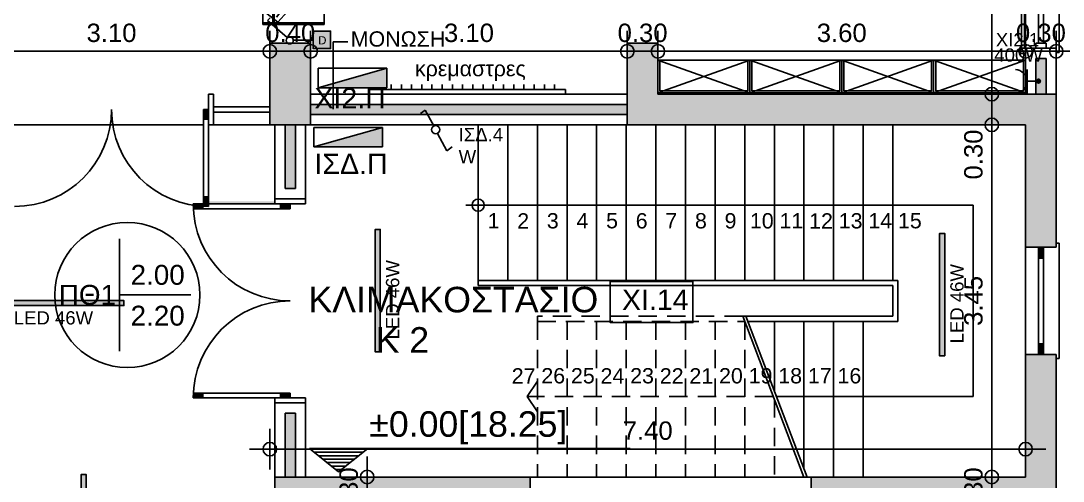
# Model space of a CAD drawing. Header units: metres. Extents: x -11 to 85, y -301 to 135.
# Drawn here: x 37.64 to 47.84, y -193.49 to -188.98 of the extents above; entities that cross this region are included whole.
import ezdxf
from ezdxf.enums import TextEntityAlignment as Align

# ---------------------------------------------------------------- set-up
doc = ezdxf.new("R2010")
doc.units = ezdxf.units.M
doc.header["$LTSCALE"] = 0.036
doc.header["$PDMODE"] = 2
doc.linetypes.add('HIDDEN', pattern=[0.375, 0.25, -0.125])
for name, color, linetype in [('arxitek isogeio', 252, 'Continuous'), ('DIMBLK', 252, 'Continuous'), ('electext', 20, 'Continuous'), ('Epipla', 252, 'Continuous'), ('hatch color', 252, 'Continuous'), ('HLEK-SYMBOL', 3, 'Continuous'), ('HLEK_FL001_SYMBOLS', 230, 'Continuous'), ('Parathira', 252, 'Continuous')]:
    doc.layers.add(name, color=color, linetype=linetype)
doc.styles.add('COMU-N', font='arial.ttf')
doc.styles.get("Standard").update_dxf_attribs({"font": 'arial.ttf'})
doc.styles.add('W4MS2', font='W4MS2.shx')
doc.dimstyles.new('CADWDOT', dxfattribs={"dimscale": 0.1, "dimtxt": 1.8, "dimasz": 0.08, "dimexe": 2, "dimexo": 0, "dimgap": 0.09, "dimtad": 0, "dimrnd": 0.001, "dimzin": 0, "dimdsep": 46, "dimtxsty": 'Standard', "dimblk1": 'ARTDIM', "dimblk2": 'ARTDIM', "dimsah": 1, "dimcen": 0.09, "dimdle": 0.05, "dimse1": 1, "dimse2": 1, "dimadec": 0, "dimazin": 0, "dimtfac": 1, "dimtmove": 0, "dimatfit": 3, "dimldrblk": 'ARTDIM', "dimfxl": 2, "dimtvp": 0.9999, "dimtolj": 1, "dimtzin": 0, "dimarcsym": 0})

# ---------------------------------------------------------------- blocks, each defined once
blk = doc.blocks.new('A$C7E7A7D1A')
at = {"layer": 'Parathira'}
for p, q in [((-0.33, 0.04), (-0.33, -1.09)), ((-0.3, 0.04), (-0.33, 0.04)), ((-0.175, 0), (-0.125, 0)), ((-0.175, -1.05), (-0.175, 0)), ((-0.125, 0), (-0.125, -1.05)), ((0, 0), (0, -1.05)), ((-0.165, 0), (-0.165, -0.105)), ((-0.155, 0), (-0.155, -0.105)), ((-0.145, 0), (-0.145, -0.105)), ((-0.135, 0), (-0.135, -0.105)), ((-0.125, -0.105), (-0.175, -0.105)), ((-0.125, -0.945), (-0.175, -0.945)), ((-0.165, -0.945), (-0.165, -1.05)), ((-0.155, -0.945), (-0.155, -1.05)), ((-0.145, -0.945), (-0.145, -1.05)), ((-0.135, -0.945), (-0.135, -1.05)), ((-0.33, -1.09), (-0.3, -1.09)), ((-0.125, -1.05), (-0.175, -1.05))]:
    blk.add_line(p, q, dxfattribs=at)
blk = doc.blocks.new('A$C52D13D70')
at = {"layer": 'Parathira'}
for p, q in [((-0.33, 0.04), (-0.33, -2.44)), ((-0.3, 0.04), (-0.33, 0.04)), ((-0.1, 0), (-0.2, 0)), ((-0.2, 0), (-0.2, -0.05)), ((-0.1, -0.05), (-0.1, 0)), ((0, 0), (0, -2.4)), ((-0.2, -0.05), (-0.1, -0.05)), ((-0.175, -0.05), (-0.175, -0.783)), ((-0.125, -0.05), (-0.125, -0.783)), ((-0.1, -0.783), (-0.2, -0.783)), ((-0.2, -0.783), (-0.2, -0.833)), ((-0.1, -0.833), (-0.1, -0.783)), ((-0.2, -0.833), (-0.1, -0.833)), ((-0.175, -0.833), (-0.175, -1.567)), ((-0.125, -0.833), (-0.125, -1.567)), ((-0.1, -1.567), (-0.2, -1.567)), ((-0.2, -1.567), (-0.2, -1.617)), ((-0.2, -1.617), (-0.1, -1.617)), ((-0.175, -1.617), (-0.175, -2.35)), ((-0.125, -1.617), (-0.125, -2.35)), ((-0.1, -1.617), (-0.1, -1.567)), ((-0.33, -2.44), (-0.3, -2.44)), ((-0.1, -2.35), (-0.2, -2.35)), ((-0.2, -2.35), (-0.2, -2.4)), ((-0.2, -2.4), (-0.1, -2.4)), ((-0.1, -2.4), (-0.1, -2.35))]:
    blk.add_line(p, q, dxfattribs=at)
blk = doc.blocks.new('ARTDIM')
at = {"layer": 'DIMBLK'}
for p, q in [((0, -24.9975), (0, 24.9975)), ((-24.9975, 0), (24.9975, 0))]:
    blk.add_line(p, q, dxfattribs=at)
blk.add_circle((0, 0), 8.25, dxfattribs=at)
blk = doc.blocks.new('*D1329')
at = {"layer": 'arxitek isogeio', "color": 0, "lineweight": -2}
for p, q in [((47.144, -189.705), (47.144, -189.989)), ((47.144, -189.997), (47.144, -190.571))]:
    blk.add_line(p, q, dxfattribs=at)
at = {"layer": 'Defpoints', "color": 0, "transparency": 16777216}
for p in [(47.486, -189.697), (47.144, -189.997), (47.486, -189.997)]:
    blk.add_point(p, dxfattribs=at)
at = {"layer": 'arxitek isogeio', "color": 0, "lineweight": -2, "xscale": 0.008, "yscale": 0.008, "zscale": 0.008}
for p, rotation in [((47.144, -189.697), 90), ((47.144, -189.997), 270)]:
    blk.add_blockref('ARTDIM', p, dxfattribs=dict(at, rotation=rotation))
at = {"layer": 'arxitek isogeio', "color": 0, "insert": (46.964, -190.288), "char_height": 0.18, "attachment_point": 5, "rotation": 90}
blk.add_mtext('\\A1;0.30', dxfattribs=at)
blk = doc.blocks.new('*D1330')
at = {"layer": 'arxitek isogeio', "color": 0, "lineweight": -2}
blk.add_line((47.144, -190.005), (47.144, -193.439), dxfattribs=at)
at = {"layer": 'Defpoints', "color": 0, "transparency": 16777216}
for p in [(47.486, -189.997), (47.144, -193.447), (47.486, -193.447)]:
    blk.add_point(p, dxfattribs=at)
at = {"layer": 'arxitek isogeio', "color": 0, "lineweight": -2, "xscale": 0.008, "yscale": 0.008, "zscale": 0.008}
for p, rotation in [((47.144, -189.997), 90), ((47.144, -193.447), 270)]:
    blk.add_blockref('ARTDIM', p, dxfattribs=dict(at, rotation=rotation))
at = {"layer": 'arxitek isogeio', "color": 0, "insert": (46.964, -191.722), "char_height": 0.18, "attachment_point": 5, "rotation": 90}
blk.add_mtext('\\A1;3.45', dxfattribs=at)
blk = doc.blocks.new('*D1331')
at = {"layer": 'arxitek isogeio', "color": 0, "lineweight": -2}
blk.add_line((47.144, -193.455), (47.144, -193.739), dxfattribs=at)
at = {"layer": 'Defpoints', "color": 0, "transparency": 16777216}
for p in [(47.586, -193.447), (47.144, -193.747), (47.586, -193.747)]:
    blk.add_point(p, dxfattribs=at)
at = {"layer": 'arxitek isogeio', "color": 0, "lineweight": -2, "xscale": 0.008, "yscale": 0.008, "zscale": 0.008}
for p, rotation in [((47.144, -193.447), 90), ((47.144, -193.747), 270)]:
    blk.add_blockref('ARTDIM', p, dxfattribs=dict(at, rotation=rotation))
at = {"layer": 'arxitek isogeio', "color": 0, "insert": (46.964, -193.597), "char_height": 0.18, "attachment_point": 5, "rotation": 90}
blk.add_mtext('\\A1;0.30', dxfattribs=at)
blk = doc.blocks.new('*D1335')
at = {"layer": 'arxitek isogeio', "color": 0, "lineweight": -2}
blk.add_line((40.082, -193.174), (47.466, -193.174), dxfattribs=at)
at = {"layer": 'Defpoints', "color": 0, "transparency": 16777216}
for p in [(40.074, -189.997), (47.474, -189.997), (47.474, -193.174)]:
    blk.add_point(p, dxfattribs=at)
at = {"layer": 'arxitek isogeio', "color": 0, "lineweight": -2, "xscale": 0.008, "yscale": 0.008, "zscale": 0.008, "rotation": 180}
blk.add_blockref('ARTDIM', (40.074, -193.174), dxfattribs=at)
at = {"layer": 'arxitek isogeio', "color": 0, "lineweight": -2, "xscale": 0.008, "yscale": 0.008, "zscale": 0.008}
blk.add_blockref('ARTDIM', (47.474, -193.174), dxfattribs=at)
at = {"layer": 'arxitek isogeio', "color": 0, "insert": (43.774, -192.994), "char_height": 0.18, "attachment_point": 5}
blk.add_mtext('\\A1;7.40', dxfattribs=at)
blk = doc.blocks.new('*D1337')
at = {"layer": 'arxitek isogeio', "color": 0, "lineweight": -2}
blk.add_line((47.144, -179.055), (47.144, -189.689), dxfattribs=at)
at = {"layer": 'Defpoints', "color": 0, "transparency": 16777216}
for p in [(46.4, -179.047), (46.4, -189.697), (47.144, -189.697)]:
    blk.add_point(p, dxfattribs=at)
at = {"layer": 'arxitek isogeio', "color": 0, "lineweight": -2, "xscale": 0.008, "yscale": 0.008, "zscale": 0.008}
for p, rotation in [((47.144, -179.047), 90), ((47.144, -189.697), 270)]:
    blk.add_blockref('ARTDIM', p, dxfattribs=dict(at, rotation=rotation))
at = {"layer": 'arxitek isogeio', "color": 0, "insert": (46.964, -184.372), "char_height": 0.18, "attachment_point": 5, "rotation": 90}
blk.add_mtext('\\A1;10.65', dxfattribs=at)
blk = doc.blocks.new('*D1358')
at = {"layer": 'arxitek isogeio', "color": 0, "lineweight": -2}
blk.add_line((36.982, -189.277), (40.066, -189.277), dxfattribs=at)
at = {"layer": 'Defpoints', "color": 0, "transparency": 16777216}
for p in [(40.074, -189.277), (36.974, -189.547), (40.074, -189.547)]:
    blk.add_point(p, dxfattribs=at)
at = {"layer": 'arxitek isogeio', "color": 0, "lineweight": -2, "xscale": 0.008, "yscale": 0.008, "zscale": 0.008, "rotation": 180}
blk.add_blockref('ARTDIM', (36.974, -189.277), dxfattribs=at)
at = {"layer": 'arxitek isogeio', "color": 0, "lineweight": -2, "xscale": 0.008, "yscale": 0.008, "zscale": 0.008}
blk.add_blockref('ARTDIM', (40.074, -189.277), dxfattribs=at)
at = {"layer": 'arxitek isogeio', "color": 0, "insert": (38.524, -189.097), "char_height": 0.18, "attachment_point": 5}
blk.add_mtext('\\A1;3.10', dxfattribs=at)
blk = doc.blocks.new('*D1360')
at = {"layer": 'arxitek isogeio', "color": 0, "lineweight": -2}
blk.add_line((41.027, -193.739), (41.027, -193.455), dxfattribs=at)
at = {"layer": 'Defpoints', "color": 0, "transparency": 16777216}
for p in [(41.027, -193.447), (41.231, -193.447), (41.231, -193.747)]:
    blk.add_point(p, dxfattribs=at)
at = {"layer": 'arxitek isogeio', "color": 0, "lineweight": -2, "xscale": 0.008, "yscale": 0.008, "zscale": 0.008}
for p, rotation in [((41.027, -193.447), 90), ((41.027, -193.747), 270)]:
    blk.add_blockref('ARTDIM', p, dxfattribs=dict(at, rotation=rotation))
at = {"layer": 'arxitek isogeio', "color": 0, "insert": (40.847, -193.597), "char_height": 0.18, "attachment_point": 5, "rotation": 90}
blk.add_mtext('\\A1;0.30', dxfattribs=at)
blk = doc.blocks.new('*D1394')
at = {"layer": 'arxitek isogeio', "color": 0, "lineweight": -2}
blk.add_line((40.082, -189.277), (40.466, -189.277), dxfattribs=at)
at = {"layer": 'Defpoints', "color": 0, "transparency": 16777216}
for p in [(40.074, -189.277), (40.474, -189.277), (40.474, -189.277)]:
    blk.add_point(p, dxfattribs=at)
at = {"layer": 'arxitek isogeio', "color": 0, "lineweight": -2, "xscale": 0.008, "yscale": 0.008, "zscale": 0.008, "rotation": 180}
blk.add_blockref('ARTDIM', (40.074, -189.277), dxfattribs=at)
at = {"layer": 'arxitek isogeio', "color": 0, "lineweight": -2, "xscale": 0.008, "yscale": 0.008, "zscale": 0.008}
blk.add_blockref('ARTDIM', (40.474, -189.277), dxfattribs=at)
at = {"layer": 'arxitek isogeio', "color": 0, "insert": (40.274, -189.097), "char_height": 0.18, "attachment_point": 5}
blk.add_mtext('\\A1;0.40', dxfattribs=at)
blk = doc.blocks.new('*D1395')
at = {"layer": 'arxitek isogeio', "color": 0, "lineweight": -2}
blk.add_line((40.482, -189.277), (43.566, -189.277), dxfattribs=at)
at = {"layer": 'Defpoints', "color": 0, "transparency": 16777216}
for p in [(43.574, -189.277), (40.474, -189.697), (43.574, -189.697)]:
    blk.add_point(p, dxfattribs=at)
at = {"layer": 'arxitek isogeio', "color": 0, "lineweight": -2, "xscale": 0.008, "yscale": 0.008, "zscale": 0.008, "rotation": 180}
blk.add_blockref('ARTDIM', (40.474, -189.277), dxfattribs=at)
at = {"layer": 'arxitek isogeio', "color": 0, "lineweight": -2, "xscale": 0.008, "yscale": 0.008, "zscale": 0.008}
blk.add_blockref('ARTDIM', (43.574, -189.277), dxfattribs=at)
at = {"layer": 'arxitek isogeio', "color": 0, "insert": (42.024, -189.097), "char_height": 0.18, "attachment_point": 5}
blk.add_mtext('\\A1;3.10', dxfattribs=at)
blk = doc.blocks.new('*D1396')
at = {"layer": 'arxitek isogeio', "color": 0, "lineweight": -2}
blk.add_line((43.582, -189.277), (43.866, -189.277), dxfattribs=at)
at = {"layer": 'Defpoints', "color": 0, "transparency": 16777216}
for p in [(43.874, -189.277), (43.574, -189.697), (43.874, -189.697)]:
    blk.add_point(p, dxfattribs=at)
at = {"layer": 'arxitek isogeio', "color": 0, "lineweight": -2, "xscale": 0.008, "yscale": 0.008, "zscale": 0.008, "rotation": 180}
blk.add_blockref('ARTDIM', (43.574, -189.277), dxfattribs=at)
at = {"layer": 'arxitek isogeio', "color": 0, "lineweight": -2, "xscale": 0.008, "yscale": 0.008, "zscale": 0.008}
blk.add_blockref('ARTDIM', (43.874, -189.277), dxfattribs=at)
at = {"layer": 'arxitek isogeio', "color": 0, "insert": (43.724, -189.097), "char_height": 0.18, "attachment_point": 5}
blk.add_mtext('\\A1;0.30', dxfattribs=at)
blk = doc.blocks.new('*D1397')
at = {"layer": 'arxitek isogeio', "color": 0, "lineweight": -2}
blk.add_line((43.882, -189.277), (47.466, -189.277), dxfattribs=at)
at = {"layer": 'Defpoints', "color": 0, "transparency": 16777216}
for p in [(47.474, -189.277), (43.874, -189.697), (47.474, -189.697)]:
    blk.add_point(p, dxfattribs=at)
at = {"layer": 'arxitek isogeio', "color": 0, "lineweight": -2, "xscale": 0.008, "yscale": 0.008, "zscale": 0.008, "rotation": 180}
blk.add_blockref('ARTDIM', (43.874, -189.277), dxfattribs=at)
at = {"layer": 'arxitek isogeio', "color": 0, "lineweight": -2, "xscale": 0.008, "yscale": 0.008, "zscale": 0.008}
blk.add_blockref('ARTDIM', (47.474, -189.277), dxfattribs=at)
at = {"layer": 'arxitek isogeio', "color": 0, "insert": (45.674, -189.097), "char_height": 0.18, "attachment_point": 5}
blk.add_mtext('\\A1;3.60', dxfattribs=at)
blk = doc.blocks.new('*D1398')
at = {"layer": 'arxitek isogeio', "color": 0, "lineweight": -2}
blk.add_line((47.482, -189.277), (47.766, -189.277), dxfattribs=at)
at = {"layer": 'Defpoints', "color": 0, "transparency": 16777216}
for p in [(47.774, -189.277), (47.474, -189.697), (47.774, -189.697)]:
    blk.add_point(p, dxfattribs=at)
at = {"layer": 'arxitek isogeio', "color": 0, "lineweight": -2, "xscale": 0.008, "yscale": 0.008, "zscale": 0.008, "rotation": 180}
blk.add_blockref('ARTDIM', (47.474, -189.277), dxfattribs=at)
at = {"layer": 'arxitek isogeio', "color": 0, "lineweight": -2, "xscale": 0.008, "yscale": 0.008, "zscale": 0.008}
blk.add_blockref('ARTDIM', (47.774, -189.277), dxfattribs=at)
at = {"layer": 'arxitek isogeio', "color": 0, "insert": (47.624, -189.097), "char_height": 0.18, "attachment_point": 5}
blk.add_mtext('\\A1;0.30', dxfattribs=at)
blk = doc.blocks.new('gr.d')
at = {"layer": 'Epipla'}
for p, q in [((-25.301, 44.792), (-25.301, 43.582)), ((-24.702, 44.792), (-25.301, 44.792)), ((-24.702, 44.777), (-25.301, 44.777)), ((-25.038, 44.561), (-24.85, 44.77)), ((-24.85, 44.77), (-24.653, 44.616)), ((-24.814, 44.777), (-24.814, 43.597)), ((-24.798, 44.777), (-24.798, 43.597)), ((-24.702, 43.992), (-24.702, 44.792)), ((-24.702, 43.582), (-24.702, 44.792)), ((-24.653, 44.616), (-24.809, 44.383)), ((-25.143, 44.491), (-25.106, 44.538)), ((-25.106, 44.538), (-25.054, 44.573)), ((-24.814, 44.311), (-25.106, 44.538)), ((-25.054, 44.573), (-24.793, 44.371)), ((-25.336, 44.331), (-25.213, 44.489)), ((-25.296, 44.351, 0), (-25.234, 44.43, 0)), ((-25.259, 44.398, 0), (-25.038, 44.226, 0)), ((-25.247, 44.414, 0), (-25.026, 44.242, 0)), ((-25.234, 44.43, 0), (-25.013, 44.258, 0)), ((-25.222, 44.445, 0), (-25.213, 44.457, 0)), ((-25.222, 44.445, 0), (-24.875, 44.176, 0)), ((-25.213, 44.489), (-24.834, 44.195)), ((-25.213, 44.457, 0), (-24.865, 44.187, 0)), ((-24.851, 44.264), (-25.143, 44.491)), ((-24.957, 44.037), (-25.336, 44.331)), ((-25.296, 44.351, 0), (-25.075, 44.179, 0)), ((-25.283, 44.366, 0), (-25.062, 44.195, 0)), ((-25.271, 44.382, 0), (-25.05, 44.21, 0)), ((-24.851, 44.264), (-24.814, 44.311)), ((-24.814, 44.311), (-24.793, 44.371)), ((-25.945, 44.204), (-26.095, 44.174)), ((-25.945, 44.174), (-25.945, 44.204)), ((-25.945, 44.204), (-25.865, 44.204)), ((-25.865, 44.204), (-25.715, 44.174)), ((-25.865, 44.204), (-25.865, 44.174)), ((-25.075, 44.179, 0), (-25.013, 44.258, 0)), ((-25.041, 44.178, 0), (-25.028, 44.194, 0)), ((-25.028, 44.194, 0), (-25.009, 44.178, 0)), ((-25.026, 44.217, 0), (-25.001, 44.249, 0)), ((-25.026, 44.217, 0), (-24.986, 44.186, 0)), ((-25.014, 44.233, 0), (-24.974, 44.202, 0)), ((-25.011, 44.13, 0), (-24.95, 44.209, 0)), ((-25.001, 44.249, 0), (-24.962, 44.218, 0)), ((-24.986, 44.186, 0), (-24.962, 44.218, 0)), ((-24.962, 44.193, 0), (-24.899, 44.144, 0)), ((-24.834, 44.195), (-24.957, 44.037)), ((-24.95, 44.209, 0), (-24.887, 44.16, 0)), ((-26.095, 44.174), (-25.715, 44.174)), ((-26.095, 44.124), (-26.095, 44.174)), ((-25.715, 44.124), (-26.095, 44.124)), ((-25.945, 44.08), (-25.945, 44.124)), ((-25.865, 44.124), (-25.865, 44.08)), ((-25.715, 44.174), (-25.715, 44.124)), ((-25.063, 44.17, 0), (-25.05, 44.186, 0)), ((-25.063, 44.17, 0), (-25.023, 44.139, 0)), ((-25.05, 44.186, 0), (-25.041, 44.178, 0)), ((-25.023, 44.139, 0), (-25.011, 44.155, 0)), ((-25.021, 44.163, 0), (-25.009, 44.178, 0)), ((-25.021, 44.163, 0), (-25.011, 44.155, 0)), ((-25.011, 44.13, 0), (-24.948, 44.081, 0)), ((-24.999, 44.146, 0), (-24.936, 44.097, 0)), ((-24.987, 44.161, 0), (-24.924, 44.112, 0)), ((-24.975, 44.177, 0), (-24.911, 44.128, 0)), ((-24.948, 44.081, 0), (-24.887, 44.16, 0)), ((-24.875, 44.176, 0), (-24.865, 44.187, 0)), ((-26.145, 44.02), (-26.195, 44.02)), ((-26.195, 43.72), (-26.195, 44.02)), ((-26.145, 43.72), (-26.145, 44.02)), ((-26.085, 44.08), (-25.725, 44.08)), ((-25.665, 44.02), (-25.615, 44.02)), ((-25.665, 44.02), (-25.665, 43.72)), ((-25.615, 43.72), (-25.615, 44.02)), ((-26.145, 43.72), (-26.195, 43.72)), ((-25.665, 43.72), (-25.615, 43.72)), ((-26.486, 43.597), (-25.286, 43.597)), ((-26.486, 42.997), (-26.486, 43.597)), ((-26.471, 42.997), (-26.471, 43.597)), ((-26.171, 43.582), (-26.471, 43.582)), ((-26.176, 43.597), (-26.464, 43.597)), ((-26.464, 43.597), (-26.464, 43.582)), ((-26.464, 43.582), (-26.176, 43.582)), ((-26.176, 43.582), (-26.176, 43.597)), ((-26.171, 43.597), (-26.156, 43.597)), ((-26.171, 43.597), (-26.171, 43.11)), ((-26.156, 43.597), (-26.156, 43.11)), ((-25.725, 43.66), (-26.085, 43.66)), ((-25.301, 42.997), (-25.301, 43.597)), ((-25.301, 43.597), (-24.702, 43.597)), ((-25.301, 43.597), (-24.702, 43.597)), ((-25.301, 43.597), (-25.301, 42.997)), ((-25.301, 43.582), (-24.702, 43.582)), ((-25.286, 42.997), (-25.286, 43.597)), ((-25.286, 43.597), (-25.286, 42.997)), ((-25.286, 43.582), (-24.702, 43.582)), ((-26.171, 43.132), (-26.471, 43.132)), ((-25.301, 43.11), (-26.471, 43.11)), ((-25.301, 43.094), (-26.471, 43.094)), ((-25.286, 42.997), (-26.486, 42.997))]:
    blk.add_line(p, q, dxfattribs=at)
at = {"layer": 'Epipla', "extrusion": (0.107822, 0.138841, 0.984428)}
for p, q in [((-24.834, 44.72, 0.295), (-24.938, 44.589, 0.325)), ((-24.803, 44.696, 0.295), (-24.906, 44.564, 0.325)), ((-24.768, 44.67, 0.295), (-24.871, 44.538, 0.325)), ((-24.739, 44.647, 0.295), (-24.843, 44.515, 0.325)), ((-24.708, 44.622, 0.295), (-24.811, 44.49, 0.325))]:
    blk.add_line(p, q, dxfattribs=at)
at = {"layer": 'Epipla'}
for centre, radius, start, end in [((-26.085, 44.02), 0.06, 90, 180), ((-25.725, 44.02), 0.06, 0, 90), ((-26.085, 43.72), 0.06, 180, 270), ((-25.725, 43.72), 0.06, 270, 0), ((-25.301, 43.597), 0.6, 270, 0), ((-25.301, 43.597), 0.502, 271.7106, 358.2894), ((-25.301, 43.597), 0.5, 271.9761, 358.2894)]:
    blk.add_arc(centre, radius, start, end, dxfattribs=at)
for points in [[(-25.008, 44.411, 0.03), (-24.992, 44.399, 0.03), (-24.992, 44.399, 0.015), (-25.008, 44.411, 0.015)], [(-24.977, 44.387, 0.03), (-24.961, 44.375, 0.03), (-24.961, 44.375, 0.015), (-24.977, 44.387, 0.015)], [(-24.945, 44.362, 0.03), (-24.929, 44.35, 0.03), (-24.929, 44.35, 0.015), (-24.945, 44.362, 0.015)], [(-24.898, 44.326, 0.03), (-24.882, 44.313, 0.03), (-24.882, 44.313, 0.015), (-24.898, 44.326, 0.015)]]:
    blk.add_3dface(points, dxfattribs=at)
blk = doc.blocks.new('b3')
at = {"layer": 'Epipla'}
for p, q in [((-23.079, 40.189), (-22.759, 41.089)), ((-23.079, 41.089), (-22.759, 40.189)), ((-22.759, 41.089), (-23.079, 41.089)), ((-23.079, 41.089), (-23.079, 40.189)), ((-22.779, 41.069), (-23.079, 41.069)), ((-22.779, 40.209), (-22.779, 41.069)), ((-22.759, 40.189), (-22.759, 41.089)), ((-23.079, 40.209), (-22.779, 40.209)), ((-23.079, 39.289), (-22.759, 40.189)), ((-23.079, 40.189), (-22.759, 39.289)), ((-22.759, 40.189), (-23.079, 40.189)), ((-23.079, 40.189), (-23.079, 39.289)), ((-23.079, 40.189), (-22.759, 40.189)), ((-22.779, 40.169), (-23.079, 40.169)), ((-22.779, 39.309), (-22.779, 40.169)), ((-22.759, 39.289), (-22.759, 40.189)), ((-23.079, 39.309), (-22.779, 39.309)), ((-23.079, 38.389), (-22.759, 39.289)), ((-23.079, 39.289), (-22.759, 38.389)), ((-22.759, 39.289), (-23.079, 39.289)), ((-23.079, 39.289), (-23.079, 38.389)), ((-23.079, 39.289), (-22.759, 39.289)), ((-22.779, 39.269), (-23.079, 39.269)), ((-22.779, 38.409), (-22.779, 39.269)), ((-22.759, 38.389), (-22.759, 39.289)), ((-23.079, 38.409), (-22.779, 38.409)), ((-23.079, 37.489), (-22.759, 38.389)), ((-23.079, 38.389), (-22.759, 37.489)), ((-22.759, 38.389), (-23.079, 38.389)), ((-23.079, 38.389), (-23.079, 37.489)), ((-23.079, 38.389), (-22.759, 38.389)), ((-22.759, 37.489), (-22.759, 38.389)), ((-22.779, 38.369), (-23.079, 38.369)), ((-22.779, 37.509), (-22.779, 38.369)), ((-23.079, 37.509), (-22.779, 37.509)), ((-23.079, 37.489), (-22.759, 37.489))]:
    blk.add_line(p, q, dxfattribs=at)
blk = doc.blocks.new('A$C074263FA')
at = {"layer": 'Epipla'}
for p, q in [((0.05, -0.01), (2.45, -0.01)), ((0.05, -0.04), (2.45, -0.04))]:
    blk.add_line(p, q, dxfattribs=at)
for points in [[(0, -0.05), (0, 0), (0.05, 0), (0.05, -0.05)], [(2.5, -0.05), (2.5, 0), (2.45, 0), (2.45, -0.05)]]:
    blk.add_lwpolyline(points, close=True, dxfattribs=at)
blk = doc.blocks.new('A$C0F035EE8')
at = {"layer": 'Parathira'}
for p, q in [((-0.3, 0), (-0.3, -0.05)), ((0, -0.05), (0, 0)), ((-1.1, -0.05), (-0.15, -0.05)), ((-1.005, -0.059), (-1.1, -0.059)), ((-1.005, -0.069), (-1.1, -0.069)), ((-1.005, -0.079), (-1.1, -0.079)), ((-1.005, -0.088), (-1.099, -0.088)), ((-0.15, -0.098), (-1.099, -0.098)), ((-1.005, -0.098), (-1.005, -0.05)), ((-0.3, -0.05), (0, -0.05)), ((-0.245, -0.098), (-0.245, -0.05)), ((-0.15, -0.059), (-0.245, -0.059)), ((-0.15, -0.069), (-0.245, -0.069)), ((-0.15, -0.079), (-0.245, -0.079)), ((-0.15, -0.088), (-0.245, -0.088)), ((-0.15, -0.05), (-0.15, -0.098)), ((-1.005, -1.922), (-1.1, -1.922)), ((-1.005, -1.931), (-1.1, -1.931)), ((-0.15, -1.903), (-1.099, -1.903)), ((-1.005, -1.912), (-1.099, -1.912)), ((-1.005, -1.903), (-1.005, -1.95)), ((-0.245, -1.903), (-0.245, -1.95)), ((-0.15, -1.912), (-0.245, -1.912)), ((-0.15, -1.922), (-0.245, -1.922)), ((-0.15, -1.931), (-0.245, -1.931)), ((-0.15, -1.95), (-0.15, -1.903)), ((-1.005, -1.941), (-1.1, -1.941)), ((-1.1, -1.95), (-0.15, -1.95)), ((-0.3, -2), (-0.3, -1.95)), ((-0.3, -1.95), (0, -1.95)), ((-0.15, -1.941), (-0.245, -1.941)), ((0, -1.95), (0, -2))]:
    blk.add_line(p, q, dxfattribs=at)
for centre, start, end in [((-0.15, -0.05), 180, 270), ((-0.15, -1.95), 90, 180)]:
    blk.add_arc(centre, 0.95, start, end, dxfattribs=at)
blk = doc.blocks.new('gJ6_a28')
at = {"layer": 'HLEK-SYMBOL', "color": 0, "linetype": 'Continuous'}
for p, q in [((-0.67, 0), (-0.67, 0.19)), ((-0.67, 0.19), (0, 0.19)), ((-0.67, 0), (0, 0.19)), ((0, 0.19), (0, 0)), ((-0.67, 0), (0, 0))]:
    blk.add_line(p, q, dxfattribs=at)
at = {"layer": 'HLEK-SYMBOL', "color": 0}
blk.add_solid([(-0.67, 0.19), (0, 0.19), (-0.67, 0)], dxfattribs=at)
at = {"layer": 'HLEK-SYMBOL', "color": 0, "style": 'W4MS2', "flags": 8}
blk.add_attdef('NODE_NUMBER', (0.018, 0.091), '', height=0.1, dxfattribs=at)
blk.add_attdef('NODE_NUMBER', (0.018, 0.091), '', height=0.1, dxfattribs=at)
blk = doc.blocks.new('gJ6_a14')
at = {"linetype": 'Continuous'}
for p, q in [((-0.1176, 0.1119), (0.113, 0.1119)), ((0, 0.1119), (0, 0))]:
    blk.add_line(p, q, dxfattribs=at)
blk.add_arc((-0.0023, 0.2279), 0.1153, 180, 358.95657, dxfattribs=at)
blk = doc.blocks.new('*X1779')
at = {"color": 0}
for p, q in [((15.598, 2.587), (15.737, 2.727)), ((15.598, 2.622), (15.702, 2.727)), ((15.601, 2.607), (15.609, 2.616)), ((15.604, 2.646), (15.605, 2.647)), ((15.605, 2.559), (15.765, 2.719)), ((15.609, 2.652), (15.618, 2.66)), ((15.614, 2.621), (15.623, 2.63)), ((15.617, 2.536), (15.789, 2.707)), ((15.623, 2.665), (15.631, 2.674)), ((15.627, 2.634), (15.636, 2.643)), ((15.633, 2.516), (15.808, 2.691)), ((15.636, 2.678), (15.645, 2.687)), ((15.64, 2.647), (15.649, 2.656)), ((15.645, 2.616), (15.654, 2.625)), ((15.649, 2.691), (15.658, 2.7)), ((15.653, 2.501), (15.824, 2.672)), ((15.654, 2.66), (15.662, 2.669)), ((15.658, 2.63), (15.667, 2.638)), ((15.662, 2.705), (15.671, 2.714)), ((15.667, 2.674), (15.676, 2.683)), ((15.671, 2.643), (15.68, 2.652)), ((15.676, 2.718), (15.678, 2.721)), ((15.676, 2.489), (15.836, 2.648)), ((15.676, 2.612), (15.685, 2.621)), ((15.68, 2.687), (15.689, 2.696)), ((15.685, 2.656), (15.693, 2.665)), ((15.689, 2.625), (15.698, 2.634)), ((15.693, 2.7), (15.702, 2.709)), ((15.698, 2.669), (15.707, 2.678)), ((15.702, 2.638), (15.711, 2.647)), ((15.705, 2.482), (15.843, 2.62)), ((15.707, 2.714), (15.715, 2.722)), ((15.707, 2.607), (15.715, 2.616)), ((15.711, 2.683), (15.72, 2.691)), ((15.715, 2.652), (15.724, 2.66)), ((15.72, 2.727), (15.721, 2.728)), ((15.72, 2.621), (15.729, 2.63)), ((15.724, 2.696), (15.733, 2.705)), ((15.729, 2.665), (15.738, 2.674)), ((15.733, 2.634), (15.742, 2.643)), ((15.738, 2.709), (15.746, 2.718)), ((15.742, 2.678), (15.751, 2.687)), ((15.746, 2.647), (15.755, 2.656)), ((15.751, 2.722), (15.752, 2.724)), ((15.751, 2.616), (15.76, 2.625)), ((15.755, 2.691), (15.764, 2.7)), ((15.76, 2.66), (15.768, 2.669)), ((15.764, 2.63), (15.773, 2.638)), ((15.768, 2.705), (15.777, 2.714)), ((15.773, 2.674), (15.782, 2.683)), ((15.777, 2.643), (15.786, 2.652)), ((15.782, 2.612), (15.791, 2.621)), ((15.786, 2.687), (15.795, 2.696)), ((15.791, 2.656), (15.799, 2.665)), ((15.795, 2.625), (15.804, 2.634)), ((15.804, 2.669), (15.813, 2.678)), ((15.808, 2.638), (15.817, 2.647)), ((15.813, 2.607), (15.822, 2.616)), ((15.822, 2.652), (15.83, 2.66)), ((15.826, 2.621), (15.835, 2.63)), ((15.839, 2.634), (15.84, 2.635)), ((15.605, 2.577), (15.614, 2.585)), ((15.611, 2.547), (15.618, 2.554)), ((15.618, 2.59), (15.627, 2.599)), ((15.623, 2.559), (15.631, 2.568)), ((15.627, 2.528), (15.636, 2.537)), ((15.631, 2.603), (15.64, 2.612)), ((15.636, 2.572), (15.645, 2.581)), ((15.64, 2.541), (15.649, 2.55)), ((15.645, 2.51), (15.654, 2.519)), ((15.649, 2.585), (15.658, 2.594)), ((15.654, 2.554), (15.662, 2.563)), ((15.658, 2.523), (15.667, 2.532)), ((15.662, 2.599), (15.671, 2.607)), ((15.664, 2.494), (15.671, 2.501)), ((15.667, 2.568), (15.676, 2.577)), ((15.671, 2.537), (15.68, 2.546)), ((15.676, 2.506), (15.685, 2.515)), ((15.68, 2.581), (15.689, 2.59)), ((15.685, 2.55), (15.693, 2.559)), ((15.689, 2.519), (15.698, 2.528)), ((15.693, 2.594), (15.702, 2.603)), ((15.693, 2.488), (15.702, 2.497)), ((15.698, 2.563), (15.707, 2.572)), ((15.702, 2.532), (15.711, 2.541)), ((15.707, 2.501), (15.715, 2.51)), ((15.711, 2.577), (15.72, 2.585)), ((15.715, 2.546), (15.724, 2.554)), ((15.72, 2.515), (15.729, 2.523)), ((15.724, 2.59), (15.733, 2.599)), ((15.724, 2.484), (15.733, 2.493)), ((15.729, 2.559), (15.738, 2.568)), ((15.733, 2.528), (15.742, 2.537)), ((15.738, 2.603), (15.746, 2.612)), ((15.738, 2.497), (15.746, 2.506)), ((15.741, 2.482), (15.842, 2.584)), ((15.742, 2.572), (15.751, 2.581)), ((15.746, 2.541), (15.755, 2.55)), ((15.751, 2.51), (15.76, 2.519)), ((15.755, 2.585), (15.764, 2.594)), ((15.76, 2.554), (15.768, 2.563)), ((15.764, 2.523), (15.773, 2.532)), ((15.768, 2.599), (15.777, 2.607)), ((15.768, 2.493), (15.777, 2.501)), ((15.773, 2.568), (15.782, 2.577)), ((15.777, 2.537), (15.786, 2.546)), ((15.782, 2.506), (15.791, 2.515)), ((15.786, 2.581), (15.795, 2.59)), ((15.791, 2.55), (15.799, 2.559)), ((15.795, 2.519), (15.804, 2.528)), ((15.799, 2.594), (15.808, 2.603)), ((15.804, 2.563), (15.813, 2.572)), ((15.808, 2.532), (15.817, 2.541)), ((15.817, 2.577), (15.826, 2.585)), ((15.822, 2.546), (15.83, 2.554)), ((15.83, 2.59), (15.839, 2.599)), ((15.835, 2.559), (15.835, 2.56)), ((15.844, 2.603), (15.844, 2.603))]:
    blk.add_line(p, q, dxfattribs=at)
blk = doc.blocks.new('GJ6_A78')
at = {"layer": 'HLEK-SYMBOL', "color": 0, "linetype": 'Continuous'}
blk.add_circle((0, 0), 0.0989, dxfattribs=at)
at = {"layer": 'HLEK-SYMBOL', "color": 0, "xscale": 0.8, "yscale": 0.8, "zscale": 0.8}
blk.add_blockref('*X1779', (-12.576, -2.084), dxfattribs=at)
blk = doc.blocks.new('priza')
at = {"layer": 'HLEK_FL001_SYMBOLS', "rotation": 180}
blk.add_blockref('gJ6_a14', (87.4, -100.495), dxfattribs=at)
at = {"layer": 'HLEK_FL001_SYMBOLS', "xscale": 0.1951472641207488, "yscale": 0.1951472641207488, "zscale": 0.1951472641207488}
blk.add_blockref('GJ6_A78', (87.4, -100.495), dxfattribs=at)
blk = doc.blocks.new('lampes fthorismou 120')
at = {"layer": 'hatch color'}
blk.add_hatch(color=181, dxfattribs=at).paths.add_polyline_path([(84.181, -99.264), (84.181, -99.214), (85.381, -99.214), (85.381, -99.264)])
at = {"layer": 'HLEK_FL001_SYMBOLS'}
blk.add_lwpolyline([(84.181, -99.264), (84.181, -99.214), (85.381, -99.214), (85.381, -99.264)], close=True, dxfattribs=at)
blk = doc.blocks.new('gJ6_a1')
at = {"linetype": 'Continuous'}
for p, q in [((-0.219, 0.23), (-0.191, 0.254)), ((-0.024, 0.061), (-0.219, 0.23))]:
    blk.add_line(p, q, dxfattribs=at)
blk.add_circle((0, 0.034), 0.0349, dxfattribs=at)
blk = doc.blocks.new('dimmer')
at = {"layer": 'HLEK_FL001_SYMBOLS'}
blk.add_hatch(color=11, dxfattribs=at).paths.add_polyline_path([(2263.758, 1291.699), (2263.543, 1291.699), (2263.543, 1291.484), (2263.758, 1291.484)])
blk.add_lwpolyline([(2263.543, 1291.699), (2263.758, 1291.699), (2263.758, 1291.484), (2263.543, 1291.484)], close=True, dxfattribs=at)
blk.add_text('D', height=0.1, dxfattribs=at).set_placement((2263.606, 1291.536))
blk = doc.blocks.new('dimmer1')
at = {"layer": 'HLEK_FL001_SYMBOLS'}
blk.add_line((2318.161, 1255.993), (2317.968, 1255.993), dxfattribs=at)
at = {"layer": 'HLEK_FL001_SYMBOLS', "xscale": 0.8000000000000114, "yscale": 0.8000000000000114, "zscale": 0.8000000000000114}
blk.add_blockref('dimmer', (507.327, 222.723), dxfattribs=at)
blk = doc.blocks.new('gJ6_a3')
at = {"linetype": 'Continuous'}
for p, q in [((-0.111, 0.187), (-0.059, 0.209)), ((-0.024, 0.034), (-0.111, 0.187)), ((0.023, -0.035), (0.12, -0.2)), ((0.12, -0.2), (0.061, -0.224))]:
    blk.add_line(p, q, dxfattribs=at)
blk.add_circle((0, 0), 0.0405, dxfattribs=at)

msp = doc.modelspace()

# ---------------------------------------------------------------- hatches: boundary and pattern name
at = {"layer": 'arxitek isogeio'}
for points in [[(40.474, -189.197), (40.074, -189.197), (40.074, -189.997), (40.474, -189.997)], [(43.874, -189.697), (43.874, -189.197), (43.574, -189.197), (43.574, -189.997), (47.474, -189.997), (47.474, -191.197), (47.774, -191.197), (47.774, -189.697)], [(47.674, -189.347), (47.574, -189.347), (47.574, -189.697), (47.674, -189.697)], [(43.574, -189.797), (40.474, -189.797), (40.474, -189.897), (43.574, -189.897)], [(40.224, -189.997), (40.324, -189.997), (40.324, -190.622), (40.224, -190.622)], [(47.474, -193.447), (45.374, -193.447), (45.374, -193.747), (47.774, -193.747), (47.774, -192.247), (47.474, -192.247)], [(42.624, -195.547), (42.624, -193.447), (40.124, -193.447), (40.124, -193.747), (42.324, -193.747), (42.324, -195.247), (40.124, -195.247), (40.124, -196.147), (40.424, -196.147), (40.424, -195.547)]]:
    msp.add_hatch(color=256, dxfattribs=at).paths.add_polyline_path(points)
h = msp.add_hatch(color=256, dxfattribs=at)
h.paths.add_polyline_path([(39.674, -190.747), (39.474, -190.747), (39.474, -190.772), (39.674, -190.772)])
h.paths.add_polyline_path([(39.974, -190.747), (39.674, -190.747), (39.674, -190.772), (39.974, -190.772)])
h.paths.add_polyline_path([(40.124, -190.747), (39.974, -190.747), (39.974, -190.772), (40.124, -190.772)])
h = msp.add_hatch(color=256, dxfattribs=at)
h.paths.add_polyline_path([(40.224, -192.822), (40.324, -192.822), (40.324, -193.018), (40.224, -193.018)])
h.paths.add_polyline_path([(40.224, -193.018), (40.324, -193.018), (40.324, -193.447), (40.224, -193.447)])

# ---------------------------------------------------------------- linework, layer by layer
for p, q in [((40.074, -189.197), (40.074, -189.997)), ((40.474, -189.197), (40.074, -189.197)), ((40.474, -189.997), (40.474, -189.197)), ((40.694, -189.843), (40.694, -189.185)), ((40.694, -189.185), (40.839, -189.185)), ((43.874, -189.197), (43.574, -189.197)), ((43.574, -189.197), (43.574, -189.997)), ((43.874, -189.197), (43.874, -189.697)), ((47.474, -189.247), (47.774, -189.247)), ((47.474, -189.247), (47.474, -189.697)), ((47.774, -189.247), (47.774, -189.697)), ((47.574, -189.697), (47.574, -189.347)), ((47.574, -189.347), (47.674, -189.347)), ((47.674, -189.697), (47.674, -189.347)), ((41.262, -189.651), (41.262, -189.601)), ((41.262, -189.651), (41.262, -189.601)), ((41.362, -189.651), (41.362, -189.601)), ((41.362, -189.651), (41.362, -189.601)), ((41.462, -189.651), (41.462, -189.601)), ((41.562, -189.651), (41.562, -189.601)), ((41.662, -189.651), (41.662, -189.601)), ((41.762, -189.651), (41.762, -189.601)), ((41.862, -189.651), (41.862, -189.601)), ((41.962, -189.651), (41.962, -189.601)), ((42.062, -189.651), (42.062, -189.601)), ((42.162, -189.651), (42.162, -189.601)), ((42.262, -189.651), (42.262, -189.601)), ((42.362, -189.651), (42.362, -189.601)), ((42.462, -189.651), (42.462, -189.601)), ((42.562, -189.651), (42.562, -189.601)), ((42.662, -189.651), (42.662, -189.601)), ((42.762, -189.651), (42.762, -189.601)), ((42.862, -189.651), (42.862, -189.601)), ((39.474, -189.997), (39.474, -189.697)), ((39.474, -189.697), (39.524, -189.697)), ((39.524, -189.697), (39.524, -189.997)), ((40.474, -189.697), (43.574, -189.697)), ((47.774, -189.697), (43.874, -189.697)), ((47.774, -191.197), (47.774, -189.697)), ((39.524, -189.822), (40.074, -189.822)), ((40.474, -189.797), (43.574, -189.797)), ((39.474, -189.847), (39.426, -189.847)), ((39.426, -189.847), (39.426, -190.796)), ((39.436, -189.847), (39.436, -189.942)), ((39.445, -189.847), (39.445, -189.942)), ((39.455, -189.847), (39.455, -189.942)), ((39.464, -189.847), (39.464, -189.942)), ((39.474, -190.797), (39.474, -189.847)), ((39.524, -189.872), (40.074, -189.872)), ((40.474, -189.897), (43.574, -189.897)), ((37.524, -189.997), (39.424, -189.997)), ((39.426, -189.942), (39.474, -189.942)), ((39.524, -189.997), (39.474, -189.997)), ((39.524, -189.997), (40.074, -189.997)), ((40.074, -189.997), (40.474, -189.997)), ((40.124, -190.722), (40.124, -189.997)), ((40.224, -190.622), (40.224, -189.997)), ((40.324, -190.622), (40.324, -189.997)), ((40.424, -190.722), (40.424, -189.997)), ((40.474, -189.997), (43.574, -189.997)), ((47.474, -189.997), (43.574, -189.997)), ((47.474, -191.197), (47.474, -189.997)), ((40.224, -190.622), (40.324, -190.622)), ((39.426, -190.702), (39.474, -190.702)), ((39.436, -190.702), (39.436, -190.796)), ((39.445, -190.702), (39.445, -190.796)), ((39.455, -190.702), (39.455, -190.797)), ((39.464, -190.702), (39.464, -190.797)), ((40.124, -190.722), (40.424, -190.722)), ((38.601, -191.114), (38.601, -192.214)), ((47.774, -191.197), (47.474, -191.197)), ((38.601, -191.664), (39.301, -191.664)), ((47.474, -192.247), (47.474, -193.447)), ((47.474, -192.247), (47.774, -192.247)), ((47.774, -192.247), (47.774, -193.747)), ((40.124, -193.447), (40.124, -192.722)), ((40.124, -192.722), (40.424, -192.722)), ((40.424, -193.447), (40.424, -192.722)), ((40.224, -192.822), (40.324, -192.822)), ((40.224, -193.447), (40.224, -192.822)), ((40.324, -193.447), (40.324, -192.822)), ((40.463, -193.169), (40.748, -193.397)), ((40.463, -193.169), (43.604, -193.169)), ((40.748, -193.397), (41.033, -193.169)), ((40.505, -193.203), (40.99, -193.203)), ((40.548, -193.238), (40.947, -193.238)), ((40.591, -193.272), (40.905, -193.272)), ((40.634, -193.306), (40.862, -193.306)), ((40.677, -193.34), (40.819, -193.34)), ((40.719, -193.375), (40.776, -193.375)), ((40.124, -193.747), (40.124, -193.447)), ((40.124, -193.447), (42.624, -193.447)), ((42.624, -195.547), (42.624, -193.447)), ((42.624, -193.447), (45.374, -193.447)), ((45.374, -193.747), (45.374, -193.447)), ((45.374, -193.447), (47.474, -193.447))]:
    msp.add_line(p, q, dxfattribs=at)
at = {"layer": 'arxitek isogeio', "linetype": 'Continuous'}
for p, q in [((42.114, -191.522), (42.114, -189.997)), ((42.404, -191.522), (42.404, -189.997)), ((42.694, -191.522), (42.694, -189.997)), ((42.984, -191.522), (42.984, -189.997)), ((43.274, -191.522), (43.274, -189.997)), ((43.564, -191.522), (43.564, -189.997)), ((43.854, -191.522), (43.854, -189.997)), ((44.144, -191.522), (44.144, -189.997)), ((44.434, -191.522), (44.434, -189.997)), ((44.724, -191.522), (44.724, -189.997)), ((45.014, -191.522), (45.014, -189.997)), ((45.304, -191.522), (45.304, -189.997)), ((45.594, -191.522), (45.594, -189.997)), ((45.884, -191.522), (45.884, -189.997)), ((46.174, -191.522), (46.174, -189.997)), ((42.114, -190.784), (41.994, -190.784)), ((42.114, -190.784), (46.961, -190.784)), ((42.994, -190.784), (42.874, -190.784)), ((46.961, -190.784), (46.961, -192.659)), ((44.724, -191.522), (42.114, -191.522)), ((42.114, -191.522), (42.114, -191.572)), ((44.724, -191.522), (44.724, -191.522)), ((46.224, -191.522), (44.724, -191.522)), ((46.224, -191.922), (46.224, -191.522)), ((44.743, -191.572), (42.114, -191.572)), ((46.174, -191.572), (44.743, -191.572)), ((46.174, -191.872), (46.174, -191.572)), ((44.705, -191.872), (45.304, -193.447)), ((44.705, -191.872), (46.174, -191.872)), ((44.735, -191.872), (45.334, -193.447)), ((44.754, -191.922), (46.224, -191.922)), ((45.014, -191.922), (45.014, -192.605)), ((45.304, -191.922), (45.304, -193.368)), ((45.594, -191.922), (45.594, -193.447)), ((45.884, -191.922), (45.884, -193.447)), ((46.961, -192.659), (45.034, -192.659))]:
    msp.add_line(p, q, dxfattribs=at)
at = {"layer": 'arxitek isogeio', "linetype": 'HIDDEN', "ltscale": 20}
for p, q in [((42.694, -191.872), (42.694, -191.922)), ((44.705, -191.872), (42.694, -191.872)), ((42.694, -191.922), (44.724, -191.922)), ((42.694, -191.922), (42.694, -193.447)), ((42.984, -191.922), (42.984, -193.447)), ((43.274, -191.922), (43.274, -193.447)), ((43.564, -191.922), (43.564, -193.447)), ((43.854, -191.922), (43.854, -193.447)), ((44.144, -191.922), (44.144, -193.447)), ((44.434, -191.922), (44.434, -193.447)), ((44.724, -191.922), (44.724, -193.447)), ((42.594, -192.659), (42.694, -192.509)), ((42.694, -192.509), (42.694, -192.809)), ((42.594, -192.659), (42.694, -192.809)), ((45.004, -192.659), (42.594, -192.659)), ((45.014, -192.684), (45.014, -193.447))]:
    msp.add_line(p, q, dxfattribs=at)
at = {"layer": 'arxitek isogeio'}
msp.add_lwpolyline([(41.171, -189.651), (42.969, -189.651), (42.969, -189.697), (41.171, -189.697)], close=True, dxfattribs=at)
at = {"layer": 'arxitek isogeio', "linetype": 'Continuous'}
msp.add_circle((42.114, -190.784), 0.06, dxfattribs=at)
at = {"layer": 'arxitek isogeio'}
msp.add_circle((38.679, -191.664), 0.711, dxfattribs=at)
for centre, start, end in [((37.574, -189.847), 270, 0), ((39.474, -189.847), 180, 270)]:
    msp.add_arc(centre, 0.95, start, end, dxfattribs=at)
at = {"layer": 'electext'}
msp.add_lwpolyline([(43.408, -191.532), (44.216, -191.532), (44.216, -191.935), (43.408, -191.935)], close=True, dxfattribs=at)

# ---------------------------------------------------------------- block references
at = {"layer": 'arxitek isogeio', "xscale": -1, "rotation": 270}
msp.add_blockref('A$C074263FA', (47.474, -189.297), dxfattribs=at)
at = {"layer": 'arxitek isogeio', "xscale": -1}
for name, p in [('A$C52D13D70', (47.474, -186.847)), ('A$C7E7A7D1A', (47.474, -191.197))]:
    msp.add_blockref(name, p, dxfattribs=at)
at = {"layer": 'arxitek isogeio'}
for name, p, rotation in [('gr.d', (15.304, -144.221), 180), ('b3', (6.385, -212.442), 270)]:
    msp.add_blockref(name, p, dxfattribs=dict(at, rotation=rotation))
at = {"layer": 'arxitek isogeio', "extrusion": (0, 0, -1), "xscale": -1, "zscale": -1}
msp.add_blockref('A$C0F035EE8', (-40.424, -190.722), dxfattribs=at)
at = {"layer": 'HLEK_FL001_SYMBOLS'}
for name, p in [('gJ6_a1', (40.269, -189.204)), ('dimmer1', (-2277.664, -1445.161)), ('lampes fthorismou 120', (-46.736, -92.504))]:
    msp.add_blockref(name, p, dxfattribs=at)
for name, p, rotation in [('gJ6_a28', (40.549, -189.443), 180), ('priza', (148.095, -102.169), 270), ('gJ6_a28', (40.506, -190.023), 180), ('lampes fthorismou 120', (-58.108, -276.402), 90), ('lampes fthorismou 120', (-52.582, -276.441), 90), ('lampes fthorismou 120', (-60.988, -278.805), 90)]:
    msp.add_blockref(name, p, dxfattribs=dict(at, rotation=rotation))
at = {"layer": 'HLEK_FL001_SYMBOLS', "xscale": -1, "rotation": 58.82811736932428}
msp.add_blockref('gJ6_a3', (41.698, -190.044), dxfattribs=at)

# ---------------------------------------------------------------- texts
at = {"layer": 'arxitek isogeio', "style": 'COMU-N'}
for s, height, p in [('ΜΟΝΩΣΗ', 0.15, (40.866, -189.231)), ('κρεμαστρες', 0.15, (41.495, -189.521)), ('ΚΛΙΜΑΚΟΣΤΑΣΙΟ', 0.25, (40.452, -191.834)), ('K 2', 0.25, (41.11, -192.229))]:
    msp.add_text(s, height=height, dxfattribs=at).set_placement(p)
for s, p in [('1', (42.265, -190.937)), ('2', (42.555, -190.937)), ('3', (42.845, -190.937)), ('4', (43.135, -190.937)), ('5', (43.425, -190.937)), ('6', (43.715, -190.937)), ('7', (44.005, -190.937)), ('8', (44.295, -190.937)), ('9', (44.585, -190.937)), ('10', (44.891, -190.937)), ('11', (45.181, -190.937)), ('12', (45.471, -190.937)), ('13', (45.761, -190.937)), ('14', (46.051, -190.937)), ('15', (46.341, -190.937)), ('27', (42.559, -192.455)), ('26', (42.849, -192.455)), ('25', (43.139, -192.455)), ('24', (43.429, -192.455)), ('23', (43.719, -192.455)), ('22', (44.009, -192.455)), ('21', (44.299, -192.455)), ('20', (44.589, -192.455)), ('19', (44.879, -192.455)), ('18', (45.169, -192.455)), ('17', (45.459, -192.455)), ('16', (45.749, -192.455))]:
    msp.add_text(s, height=0.15, dxfattribs=at).set_placement(p, align=Align.MIDDLE)
for tag, text, p in [('2.00', '0.90', (38.976, -191.564)), ('ΠΘ1', '2.20', (38.288, -191.76)), ('2.20', '2.20', (38.976, -191.964))]:
    msp.add_attdef(tag, text=text, height=0.195, dxfattribs=at).set_placement(p, align=Align.CENTER)
msp.add_attdef('±0.00[18.25]', (41.048, -193.053), '±0.00', height=0.25, dxfattribs=at)
at = {"layer": 'electext', "style": 'COMU-N'}
for s, p in [('ΧΙ2.Π', (40.511, -189.836)), ('ΙΣΔ.Π', (40.511, -190.479)), ('XI.14', (43.522, -191.811))]:
    msp.add_text(s, height=0.2, dxfattribs=at).set_placement(p)
at = {"layer": 'electext'}
for p in [(41.341, -192.099), (46.867, -192.138)]:
    msp.add_text('LED 46W', height=0.13, rotation=90, dxfattribs=at).set_placement(p)
msp.add_text('LED 46W', height=0.13, dxfattribs=at).set_placement((37.567, -191.953))
at = {"layer": 'HLEK_FL001_SYMBOLS', "char_height": 0.13, "attachment_point": 1, "style": 'COMU-N'}
for s, width, insert in [('ΧΙ2.1', 0.49501, (47.183, -189.098)), ('400W', 0.45, (47.168, -189.248)), ('{\\fArial|b0|i0|c161|p34;ΙΣΔ}.{\\fArial|b0|i0|c161|p34;4\\P}W', 0.49501, (41.923, -190.028))]:
    msp.add_mtext_dynamic_manual_height_columns(s, width=width, gutter_width=0.65, heights=[0], dxfattribs=dict(at, insert=insert))

# ---------------------------------------------------------------- dimensions: what is measured, and where the dimension line sits
at = {"layer": 'arxitek isogeio'}
dim = msp.add_aligned_dim(p1=(46.4, -179.047), p2=(46.4, -189.697), distance=0.743, dimstyle='CADWDOT', dxfattribs=at)
dim.commit()
dim.dimension.update_dxf_attribs({"geometry": '*D1337', "text_midpoint": (46.964, -184.372)})
for base, p1, p2, picture, middle in [((40.074, -189.277), (36.974, -189.547), (40.074, -189.547), '*D1358', (38.524, -189.097)), ((43.574, -189.277), (40.474, -189.697), (43.574, -189.697), '*D1395', (42.024, -189.097)), ((47.474, -189.277), (43.874, -189.697), (47.474, -189.697), '*D1397', (45.674, -189.097)), ((47.474, -193.174), (40.074, -189.997), (47.474, -189.997), '*D1335', (43.774, -192.994))]:
    dim = msp.add_linear_dim(base=base, p1=p1, p2=p2, dimstyle='CADWDOT', dxfattribs=at)
    dim.commit()
    dim.dimension.update_dxf_attribs({"geometry": picture, "text_midpoint": middle})
for base, p1, p2, picture, middle in [((40.474, -189.277), (40.074, -189.277), (40.474, -189.277), '*D1394', (40.274, -189.277)), ((43.874, -189.277), (43.574, -189.697), (43.874, -189.697), '*D1396', (43.724, -189.277)), ((47.774, -189.277), (47.474, -189.697), (47.774, -189.697), '*D1398', (47.624, -189.277))]:
    dim = msp.add_linear_dim(base=base, p1=p1, p2=p2, dimstyle='CADWDOT', dxfattribs=at)
    dim.commit()
    dim.dimension.update_dxf_attribs({"geometry": picture, "text_midpoint": middle, "dimtype": 160})
for base, p1, p2, picture, middle in [((47.144, -189.997), (47.486, -189.697), (47.486, -189.997), '*D1329', (46.964, -190.288)), ((47.144, -193.447), (47.486, -189.997), (47.486, -193.447), '*D1330', (46.964, -191.722))]:
    dim = msp.add_linear_dim(base=base, p1=p1, p2=p2, angle=90, dimstyle='CADWDOT', dxfattribs=at)
    dim.commit()
    dim.dimension.update_dxf_attribs({"geometry": picture, "text_midpoint": middle})
for base, p1, p2, picture, middle in [((41.027, -193.447), (41.231, -193.747), (41.231, -193.447), '*D1360', (41.027, -193.597)), ((47.144, -193.747), (47.586, -193.447), (47.586, -193.747), '*D1331', (47.144, -193.597))]:
    dim = msp.add_linear_dim(base=base, p1=p1, p2=p2, angle=90, dimstyle='CADWDOT', dxfattribs=at)
    dim.commit()
    dim.dimension.update_dxf_attribs({"geometry": picture, "text_midpoint": middle, "dimtype": 160})

doc.saveas('drawing.dxf')
